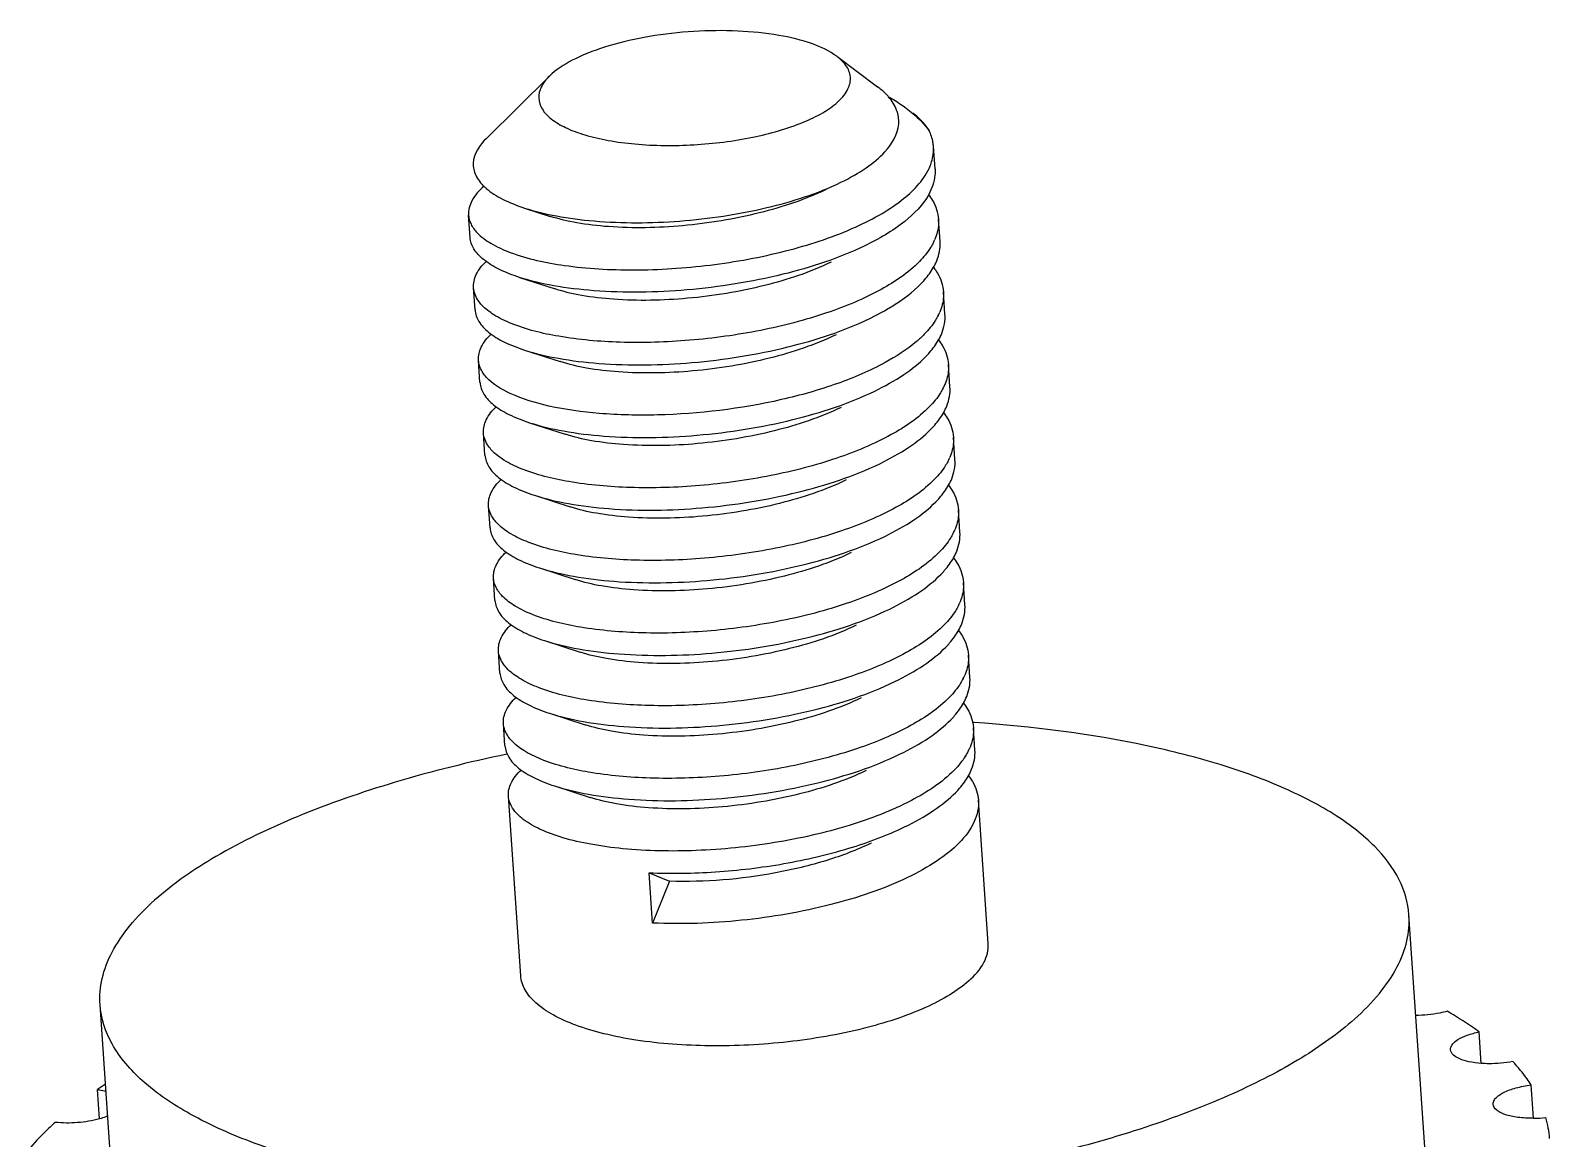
# Model space of a CAD drawing. Extents: x -425 to 6552, y -3049 to 3105.
# Drawn here: x -97.46 to -93.302, y -1714.822 to -1711.789 of the extents above; entities that cross this region are included whole.
import ezdxf

# ---------------------------------------------------------------- set-up
doc = ezdxf.new("R2010")
doc.units = 0
doc.layers.get('0').update_dxf_attribs({"linetype": 'CONTINUOUS'})

msp = doc.modelspace()

# ---------------------------------------------------------------- linework, layer by layer
at = {"color": 7, "linetype": 'CONTINUOUS'}
for p, q in [((-95.2531, -1711.8599), (-95.1412, -1711.9434)), ((-96.0391, -1711.9139), (-96.212, -1712.0844)), ((-96.0329, -1711.9081), (-96.0391, -1711.9139)), ((-94.984, -1712.1681), (-94.9882, -1712.107)), ((-96.2567, -1712.3554), (-96.2609, -1712.2943)), ((-96.1072, -1712.2752), (-96.0371, -1712.2979)), ((-94.9703, -1712.3669), (-94.9745, -1712.3058)), ((-96.1211, -1712.465), (-96.0235, -1712.4967)), ((-96.243, -1712.5542), (-96.2472, -1712.4931)), ((-94.9567, -1712.5657), (-94.9609, -1712.5046)), ((-95.1627, -1712.5773), (-95.1299, -1712.5605)), ((-96.1074, -1712.6638), (-96.0098, -1712.6955)), ((-96.2294, -1712.753), (-96.2335, -1712.6919)), ((-94.943, -1712.7644), (-94.9472, -1712.7034)), ((-96.0937, -1712.8626), (-95.9961, -1712.8943)), ((-96.2157, -1712.9518), (-96.2199, -1712.8907)), ((-94.9293, -1712.9632), (-94.9335, -1712.9022)), ((-96.202, -1713.1506), (-96.2062, -1713.0895)), ((-96.0801, -1713.0614), (-95.9825, -1713.0931)), ((-94.9157, -1713.162), (-94.9199, -1713.101)), ((-96.0664, -1713.2602), (-95.9688, -1713.2919)), ((-96.1884, -1713.3494), (-96.1926, -1713.2883)), ((-94.902, -1713.3608), (-94.9062, -1713.2998)), ((-96.0528, -1713.459), (-95.9552, -1713.4907)), ((-96.1747, -1713.5481), (-96.1789, -1713.4871)), ((-94.8884, -1713.5596), (-94.8926, -1713.4985)), ((-96.0391, -1713.6578), (-95.9415, -1713.6894)), ((-96.161, -1713.7469), (-96.1652, -1713.6859)), ((-94.8777, -1713.6831), (-94.8809, -1713.6828)), ((-94.8775, -1713.6829), (-94.8808, -1713.6826)), ((-94.8747, -1713.7584), (-94.8789, -1713.6973)), ((-96.1178, -1714.3763), (-96.1516, -1713.8847)), ((-96.0254, -1713.8566), (-95.9278, -1713.8882)), ((-94.8383, -1714.2884), (-94.8652, -1713.8961)), ((-95.7569, -1714.232), (-95.7663, -1714.0943)), ((-95.7663, -1714.0943), (-95.7104, -1714.1175)), ((-95.7104, -1714.1175), (-95.7569, -1714.232)), ((-93.643, -1714.8454), (-93.6867, -1714.2092)), ((-97.2256, -1715.0916), (-97.2693, -1714.4554)), ((-93.489, -1714.6159), (-93.4949, -1714.5298)), ((-97.2712, -1714.7677), (-97.2767, -1714.6876)), ((-93.3463, -1714.7662), (-93.3526, -1714.675))]:
    msp.add_line(p, q, dxfattribs=at)
for centre, radius, start, end in [((-95.1352, -1712.1037), 0.149, 334.8727, 336.6236), ((-96.1137, -1712.1067), 0.1514, 226.5063, 229.2749), ((-95.1237, -1712.3015), 0.1514, 333.2847, 336.8186), ((-95.1104, -1712.5002), 0.1518, 333.0488, 336.8552), ((-95.0968, -1712.6989), 0.1518, 333.0051, 336.8658), ((-95.0828, -1712.8979), 0.1514, 333.2619, 336.8217), ((-95.0694, -1713.0965), 0.1518, 333.0506, 336.8548), ((-95.0551, -1713.2956), 0.1511, 333.47, 336.7999), ((-95.0418, -1713.4943), 0.1515, 333.2402, 336.8247), ((-95.0285, -1713.6929), 0.1518, 333.0521, 336.8544), ((-96.5008, -1715.8248), 1.3766, 123.1938, 124.3075), ((-93.3493, -1714.4144), 0.352, 270.4862, 276.1217), ((-93.5871, -1714.8419), 0.286, 4.001, 15.7256)]:
    msp.add_arc(centre, radius, start, end, dxfattribs=at)
for points, knots in [([(-95.2531, -1711.8599), (-95.2728, -1711.8451), (-95.3251, -1711.8211), (-95.4166, -1711.7993), (-95.5261, -1711.7886), (-95.6448, -1711.7899), (-95.7633, -1711.8033), (-95.8722, -1711.8276), (-95.9628, -1711.8608), (-96.0138, -1711.891), (-96.0329, -1711.9081)], [0, 0, 0, 0, 0.09089, 0.208259, 0.346088, 0.495214, 0.645055, 0.784945, 0.905443, 1, 1, 1, 1]), ([(-95.251, -1711.9856), (-95.2405, -1711.9763), (-95.2231, -1711.9572), (-95.2117, -1711.9207), (-95.2239, -1711.885), (-95.2423, -1711.8679), (-95.2531, -1711.8599)], [0, 0, 0, 0, 0.282256, 0.508988, 0.730244, 1, 1, 1, 1]), ([(-96.0391, -1711.9139), (-96.0481, -1711.9227), (-96.0629, -1711.9409), (-96.0717, -1711.9745), (-96.0605, -1712.0071), (-96.0331, -1712.0344), (-95.9926, -1712.0578), (-95.9396, -1712.077), (-95.8759, -1712.0916), (-95.7764, -1712.1045), (-95.6433, -1712.1056), (-95.4882, -1712.0861), (-95.3698, -1712.0533), (-95.2935, -1712.0172), (-95.2633, -1711.9966), (-95.251, -1711.9856)], [0, 0, 0, 0, 0.039527, 0.072086, 0.104224, 0.142743, 0.191173, 0.25025, 0.319152, 0.396165, 0.56498, 0.735514, 0.886036, 0.948284, 1, 1, 1, 1]), ([(-95.111, -1711.971), (-95.1131, -1711.9685), (-95.1224, -1711.9585), (-95.1328, -1711.9496), (-95.1412, -1711.9434)], [0, 0, 0, 0, 0.235916, 1, 1, 1, 1]), ([(-95.121, -1712.1213), (-95.1017, -1712.1003), (-95.0779, -1712.061), (-95.0868, -1712.0045), (-95.1018, -1711.9816), (-95.111, -1711.971)], [0, 0, 0, 0, 0.515774, 0.745885, 1, 1, 1, 1]), ([(-95.1105, -1711.9708), (-95.1063, -1711.9733), (-95.09, -1711.9829), (-95.0742, -1711.9934), (-95.063, -1712.0017)], [0, 0, 0, 0, 0.259763, 1, 1, 1, 1]), ([(-95.063, -1712.0017), (-95.0566, -1712.0065), (-95.0337, -1712.0247), (-95.0129, -1712.046), (-95.0003, -1712.0634)], [0, 0, 0, 0, 0.269267, 1, 1, 1, 1]), ([(-95.0003, -1712.0634), (-95.0028, -1712.059), (-95.0148, -1712.0406), (-95.0313, -1712.0254), (-95.0449, -1712.0152)], [0, 0, 0, 0, 0.226509, 1, 1, 1, 1]), ([(-96.212, -1712.0844), (-96.2303, -1712.1024), (-96.2542, -1712.1374), (-96.2431, -1712.1883), (-96.2273, -1712.2076), (-96.2179, -1712.2165)], [0, 0, 0, 0, 0.514164, 0.739874, 1, 1, 1, 1]), ([(-94.9882, -1712.107), (-94.9884, -1712.1033), (-94.9903, -1712.0882), (-94.9952, -1712.0736), (-95.0003, -1712.0634)], [0, 0, 0, 0, 0.245414, 1, 1, 1, 1]), ([(-95.2419, -1712.2048), (-95.2177, -1712.1931), (-95.1746, -1712.1691), (-95.1361, -1712.1378), (-95.121, -1712.1213)], [0, 0, 0, 0, 0.545937, 1, 1, 1, 1]), ([(-94.9984, -1712.1628), (-94.9965, -1712.1583), (-94.9898, -1712.1405), (-94.9872, -1712.121), (-94.9882, -1712.107)], [0, 0, 0, 0, 0.261932, 1, 1, 1, 1]), ([(-96.237, -1712.343), (-96.2261, -1712.3543), (-96.1971, -1712.3753), (-96.1183, -1712.4104), (-95.9864, -1712.4381), (-95.8024, -1712.4485), (-95.599, -1712.4352), (-95.398, -1712.3983), (-95.2434, -1712.3486), (-95.1389, -1712.2974), (-95.0631, -1712.2484), (-95.0166, -1712.2017), (-95.0003, -1712.167)], [0, 0, 0, 0, 0.035316, 0.079475, 0.193833, 0.336289, 0.494043, 0.652114, 0.795803, 0.858458, 0.913547, 1, 1, 1, 1]), ([(-94.984, -1712.1681), (-94.9836, -1712.1739), (-94.9839, -1712.1982), (-94.9923, -1712.222), (-95.0013, -1712.2381)], [0, 0, 0, 0, 0.239079, 1, 1, 1, 1]), ([(-96.2186, -1712.2158), (-96.2315, -1712.227), (-96.2529, -1712.2497), (-96.2618, -1712.2809), (-96.2609, -1712.2943)], [0, 0, 0, 0, 0.559337, 1, 1, 1, 1]), ([(-96.2125, -1712.2214), (-96.1991, -1712.233), (-96.165, -1712.254), (-96.128, -1712.2684), (-96.1072, -1712.2752)], [0, 0, 0, 0, 0.447516, 1, 1, 1, 1]), ([(-96.1072, -1712.2752), (-96.0787, -1712.2844), (-96.0158, -1712.2994), (-95.8742, -1712.3174), (-95.68, -1712.3162), (-95.4521, -1712.2822), (-95.3059, -1712.2358), (-95.2419, -1712.2048)], [0, 0, 0, 0, 0.101722, 0.218957, 0.484159, 0.758164, 1, 1, 1, 1]), ([(-95.282, -1712.2243), (-95.3399, -1712.2523), (-95.4697, -1712.2952), (-95.6706, -1712.328), (-95.8395, -1712.3317), (-95.9606, -1712.3178), (-96.0135, -1712.3056), (-96.0371, -1712.2979)], [0, 0, 0, 0, 0.249975, 0.526855, 0.789691, 0.903468, 1, 1, 1, 1]), ([(-95.0013, -1712.2381), (-95.0173, -1712.2668), (-95.0721, -1712.3221), (-95.1379, -1712.3599), (-95.1764, -1712.3785)], [0, 0, 0, 0, 0.434512, 1, 1, 1, 1]), ([(-95.0018, -1712.2381), (-94.9978, -1712.2433), (-94.984, -1712.2636), (-94.9758, -1712.2879), (-94.9745, -1712.3058)], [0, 0, 0, 0, 0.268315, 1, 1, 1, 1]), ([(-96.2609, -1712.2943), (-96.2603, -1712.3029), (-96.255, -1712.3211), (-96.2437, -1712.336), (-96.237, -1712.343)], [0, 0, 0, 0, 0.469383, 1, 1, 1, 1]), ([(-94.9745, -1712.3058), (-94.9742, -1712.3104), (-94.9741, -1712.3293), (-94.979, -1712.348), (-94.9846, -1712.3611)], [0, 0, 0, 0, 0.242929, 1, 1, 1, 1]), ([(-96.1211, -1712.465), (-96.1404, -1712.4588), (-96.1749, -1712.4455), (-96.2181, -1712.4197), (-96.2473, -1712.3902), (-96.2559, -1712.3664), (-96.2567, -1712.3554)], [0, 0, 0, 0, 0.332174, 0.603336, 0.819467, 1, 1, 1, 1]), ([(-95.1764, -1712.3785), (-95.2476, -1712.413), (-95.4085, -1712.4653), (-95.6586, -1712.505), (-95.8703, -1712.5086), (-96.0233, -1712.4905), (-96.0908, -1712.4748), (-96.1211, -1712.465)], [0, 0, 0, 0, 0.246034, 0.521383, 0.785533, 0.901055, 1, 1, 1, 1]), ([(-94.9885, -1712.3696), (-94.9908, -1712.3741), (-95.0014, -1712.393), (-95.0153, -1712.4098), (-95.0269, -1712.4217)], [0, 0, 0, 0, 0.232406, 1, 1, 1, 1]), ([(-94.9878, -1712.4372), (-94.9846, -1712.4315), (-94.9739, -1712.4097), (-94.9691, -1712.3846), (-94.9703, -1712.3669)], [0, 0, 0, 0, 0.268201, 1, 1, 1, 1]), ([(-96.2472, -1712.4931), (-96.248, -1712.481), (-96.2412, -1712.4531), (-96.2232, -1712.4318), (-96.2124, -1712.4214)], [0, 0, 0, 0, 0.447995, 1, 1, 1, 1]), ([(-95.0269, -1712.4217), (-95.057, -1712.4525), (-95.1391, -1712.5077), (-95.2868, -1712.5686), (-95.4635, -1712.6141), (-95.6532, -1712.6404), (-95.8388, -1712.6463), (-96.0032, -1712.6319), (-96.1198, -1712.6038), (-96.1892, -1712.5704), (-96.2148, -1712.551), (-96.2244, -1712.5406)], [0, 0, 0, 0, 0.102108, 0.230777, 0.378361, 0.533699, 0.684271, 0.817934, 0.924741, 0.9663, 1, 1, 1, 1]), ([(-95.2684, -1712.4231), (-95.3262, -1712.4511), (-95.456, -1712.494), (-95.657, -1712.5268), (-95.8259, -1712.5304), (-95.9469, -1712.5166), (-95.9999, -1712.5044), (-96.0235, -1712.4967)], [0, 0, 0, 0, 0.249975, 0.526854, 0.78969, 0.903468, 1, 1, 1, 1]), ([(-95.0227, -1712.4828), (-95.0192, -1712.4791), (-95.0061, -1712.4651), (-94.9947, -1712.4495), (-94.9878, -1712.4372)], [0, 0, 0, 0, 0.266686, 1, 1, 1, 1]), ([(-94.9879, -1712.4371), (-94.9839, -1712.4424), (-94.9703, -1712.4626), (-94.9621, -1712.4868), (-94.9609, -1712.5046)], [0, 0, 0, 0, 0.268169, 1, 1, 1, 1]), ([(-96.2244, -1712.5406), (-96.2278, -1712.537), (-96.2391, -1712.5234), (-96.2463, -1712.5059), (-96.2472, -1712.4931)], [0, 0, 0, 0, 0.276872, 1, 1, 1, 1]), ([(-95.1299, -1712.5605), (-95.1192, -1712.5546), (-95.081, -1712.5324), (-95.0451, -1712.5057), (-95.0227, -1712.4828)], [0, 0, 0, 0, 0.276695, 1, 1, 1, 1]), ([(-94.9609, -1712.5046), (-94.9606, -1712.5092), (-94.9604, -1712.528), (-94.9653, -1712.5467), (-94.9709, -1712.5598)], [0, 0, 0, 0, 0.242952, 1, 1, 1, 1]), ([(-96.243, -1712.5542), (-96.2423, -1712.5652), (-96.2336, -1712.589), (-96.2045, -1712.6185), (-96.1612, -1712.6443), (-96.1267, -1712.6576), (-96.1074, -1712.6638)], [0, 0, 0, 0, 0.180545, 0.396679, 0.667832, 1, 1, 1, 1]), ([(-96.1074, -1712.6638), (-96.0771, -1712.6736), (-96.0097, -1712.6893), (-95.8566, -1712.7074), (-95.6449, -1712.7038), (-95.3948, -1712.6641), (-95.234, -1712.6118), (-95.1627, -1712.5773)], [0, 0, 0, 0, 0.098945, 0.214465, 0.478602, 0.753942, 1, 1, 1, 1]), ([(-94.9751, -1712.569), (-94.9774, -1712.5734), (-94.988, -1712.5921), (-95.0018, -1712.6088), (-95.0133, -1712.6205)], [0, 0, 0, 0, 0.232569, 1, 1, 1, 1]), ([(-94.9742, -1712.6361), (-94.971, -1712.6304), (-94.9602, -1712.6085), (-94.9554, -1712.5834), (-94.9567, -1712.5657)], [0, 0, 0, 0, 0.268212, 1, 1, 1, 1]), ([(-96.2335, -1712.6919), (-96.2344, -1712.6798), (-96.2275, -1712.6519), (-96.2095, -1712.6306), (-96.1987, -1712.6202)], [0, 0, 0, 0, 0.447995, 1, 1, 1, 1]), ([(-95.2547, -1712.6219), (-95.3126, -1712.6499), (-95.4424, -1712.6928), (-95.6433, -1712.7256), (-95.8122, -1712.7292), (-95.9333, -1712.7154), (-95.9862, -1712.7032), (-96.0098, -1712.6955)], [0, 0, 0, 0, 0.250003, 0.526875, 0.7897, 0.903472, 1, 1, 1, 1]), ([(-95.0133, -1712.6205), (-95.0202, -1712.6276), (-95.0527, -1712.6576), (-95.0903, -1712.6817), (-95.1205, -1712.6982)], [0, 0, 0, 0, 0.22382, 1, 1, 1, 1]), ([(-95.0091, -1712.6816), (-95.0055, -1712.6779), (-94.9925, -1712.6639), (-94.981, -1712.6483), (-94.9742, -1712.6361)], [0, 0, 0, 0, 0.266678, 1, 1, 1, 1]), ([(-94.9742, -1712.636), (-94.9703, -1712.6412), (-94.9566, -1712.6614), (-94.9484, -1712.6856), (-94.9472, -1712.7034)], [0, 0, 0, 0, 0.268163, 1, 1, 1, 1]), ([(-96.2122, -1712.7378), (-96.2154, -1712.7343), (-96.226, -1712.721), (-96.2327, -1712.7042), (-96.2335, -1712.6919)], [0, 0, 0, 0, 0.275318, 1, 1, 1, 1]), ([(-95.1205, -1712.6982), (-95.1619, -1712.7208), (-95.2552, -1712.7604), (-95.4621, -1712.8184), (-95.6829, -1712.8452), (-95.8964, -1712.8407), (-96.0324, -1712.8221), (-96.1379, -1712.791), (-96.1945, -1712.7576), (-96.2122, -1712.7378)], [0, 0, 0, 0, 0.124884, 0.266824, 0.568017, 0.708964, 0.831682, 0.929581, 1, 1, 1, 1]), ([(-95.1491, -1712.7761), (-95.1215, -1712.7628), (-95.0719, -1712.7353), (-95.0272, -1712.7001), (-95.0091, -1712.6816)], [0, 0, 0, 0, 0.541969, 1, 1, 1, 1]), ([(-94.9472, -1712.7034), (-94.9469, -1712.7079), (-94.9468, -1712.7268), (-94.9516, -1712.7455), (-94.9572, -1712.7586)], [0, 0, 0, 0, 0.242965, 1, 1, 1, 1]), ([(-96.2293, -1712.753), (-96.2286, -1712.764), (-96.2199, -1712.7878), (-96.1908, -1712.8173), (-96.1476, -1712.8431), (-96.113, -1712.8564), (-96.0937, -1712.8626)], [0, 0, 0, 0, 0.180532, 0.396648, 0.667805, 1, 1, 1, 1]), ([(-96.0937, -1712.8626), (-96.0635, -1712.8724), (-95.996, -1712.8881), (-95.843, -1712.9062), (-95.6312, -1712.9026), (-95.3811, -1712.8629), (-95.2203, -1712.8105), (-95.1491, -1712.7761)], [0, 0, 0, 0, 0.09895, 0.214473, 0.478623, 0.753977, 1, 1, 1, 1]), ([(-94.9615, -1712.7679), (-94.9638, -1712.7723), (-94.9744, -1712.7909), (-94.9881, -1712.8076), (-94.9996, -1712.8193)], [0, 0, 0, 0, 0.232597, 1, 1, 1, 1]), ([(-94.9603, -1712.8346), (-94.9572, -1712.8289), (-94.9465, -1712.8071), (-94.9418, -1712.7822), (-94.943, -1712.7644)], [0, 0, 0, 0, 0.268085, 1, 1, 1, 1]), ([(-96.2199, -1712.8907), (-96.2207, -1712.8786), (-96.2139, -1712.8508), (-96.196, -1712.8295), (-96.1852, -1712.8191)], [0, 0, 0, 0, 0.448145, 1, 1, 1, 1]), ([(-94.9996, -1712.8193), (-95.0297, -1712.8501), (-95.1117, -1712.9052), (-95.2594, -1712.9662), (-95.436, -1713.0116), (-95.6256, -1713.038), (-95.8112, -1713.0438), (-95.9756, -1713.0295), (-96.0922, -1713.0015), (-96.1617, -1712.9681), (-96.1873, -1712.9487), (-96.197, -1712.9383)], [0, 0, 0, 0, 0.102085, 0.230714, 0.37826, 0.533581, 0.684146, 0.817829, 0.924685, 0.966273, 1, 1, 1, 1]), ([(-95.241, -1712.8206), (-95.2989, -1712.8487), (-95.4287, -1712.8916), (-95.6296, -1712.9244), (-95.7985, -1712.928), (-95.9196, -1712.9141), (-95.9725, -1712.902), (-95.9961, -1712.8943)], [0, 0, 0, 0, 0.249975, 0.526855, 0.789691, 0.903468, 1, 1, 1, 1]), ([(-94.9954, -1712.8804), (-94.9918, -1712.8767), (-94.9787, -1712.8626), (-94.9672, -1712.8469), (-94.9603, -1712.8346)], [0, 0, 0, 0, 0.266775, 1, 1, 1, 1]), ([(-94.9607, -1712.8345), (-94.9568, -1712.8398), (-94.943, -1712.86), (-94.9348, -1712.8843), (-94.9335, -1712.9022)], [0, 0, 0, 0, 0.268271, 1, 1, 1, 1]), ([(-95.1354, -1712.9749), (-95.1078, -1712.9616), (-95.0582, -1712.9341), (-95.0135, -1712.8989), (-94.9954, -1712.8804)], [0, 0, 0, 0, 0.541978, 1, 1, 1, 1]), ([(-96.197, -1712.9383), (-96.2004, -1712.9347), (-96.2117, -1712.9211), (-96.219, -1712.9035), (-96.2199, -1712.8907)], [0, 0, 0, 0, 0.276993, 1, 1, 1, 1]), ([(-94.9335, -1712.9022), (-94.9332, -1712.9067), (-94.9331, -1712.9256), (-94.938, -1712.9444), (-94.9436, -1712.9575)], [0, 0, 0, 0, 0.242931, 1, 1, 1, 1]), ([(-96.2157, -1712.9518), (-96.2149, -1712.9628), (-96.2063, -1712.9866), (-96.1771, -1713.0161), (-96.1339, -1713.0419), (-96.0994, -1713.0552), (-96.0801, -1713.0614)], [0, 0, 0, 0, 0.180533, 0.39666, 0.667819, 1, 1, 1, 1]), ([(-94.9476, -1712.966), (-94.9498, -1712.9705), (-94.9605, -1712.9894), (-94.9743, -1713.0062), (-94.9859, -1713.0181)], [0, 0, 0, 0, 0.232422, 1, 1, 1, 1]), ([(-94.9468, -1713.0336), (-94.9436, -1713.0279), (-94.9329, -1713.0061), (-94.9281, -1712.981), (-94.9293, -1712.9632)], [0, 0, 0, 0, 0.268199, 1, 1, 1, 1]), ([(-96.0801, -1713.0614), (-96.0498, -1713.0712), (-95.9824, -1713.0869), (-95.8293, -1713.105), (-95.6176, -1713.1014), (-95.3675, -1713.0617), (-95.2067, -1713.0093), (-95.1354, -1712.9749)], [0, 0, 0, 0, 0.098942, 0.21446, 0.478611, 0.753957, 1, 1, 1, 1]), ([(-96.2062, -1713.0895), (-96.2071, -1713.0774), (-96.2002, -1713.0496), (-96.1823, -1713.0283), (-96.1715, -1713.0179)], [0, 0, 0, 0, 0.448145, 1, 1, 1, 1]), ([(-94.9859, -1713.0181), (-95.016, -1713.0489), (-95.0981, -1713.1041), (-95.2459, -1713.165), (-95.4226, -1713.2105), (-95.6123, -1713.2368), (-95.7979, -1713.2426), (-95.9623, -1713.2283), (-96.0789, -1713.2002), (-96.1483, -1713.1668), (-96.1738, -1713.1473), (-96.1835, -1713.1369)], [0, 0, 0, 0, 0.102117, 0.230801, 0.378399, 0.53375, 0.684325, 0.81798, 0.924767, 0.966313, 1, 1, 1, 1]), ([(-95.2274, -1713.0194), (-95.2852, -1713.0475), (-95.415, -1713.0904), (-95.616, -1713.1232), (-95.7849, -1713.1268), (-95.9059, -1713.1129), (-95.9589, -1713.1008), (-95.9825, -1713.0931)], [0, 0, 0, 0, 0.249976, 0.526856, 0.789691, 0.903468, 1, 1, 1, 1]), ([(-94.9817, -1713.0792), (-94.9782, -1713.0755), (-94.9652, -1713.0614), (-94.9537, -1713.0459), (-94.9468, -1713.0336)], [0, 0, 0, 0, 0.266688, 1, 1, 1, 1]), ([(-94.9469, -1713.0335), (-94.943, -1713.0387), (-94.9293, -1713.0589), (-94.9211, -1713.0831), (-94.9199, -1713.101)], [0, 0, 0, 0, 0.26817, 1, 1, 1, 1]), ([(-96.1835, -1713.1369), (-96.1868, -1713.1333), (-96.1981, -1713.1197), (-96.2053, -1713.1023), (-96.2062, -1713.0895)], [0, 0, 0, 0, 0.276811, 1, 1, 1, 1]), ([(-95.1217, -1713.1737), (-95.0942, -1713.1604), (-95.0446, -1713.1329), (-94.9998, -1713.0977), (-94.9817, -1713.0792)], [0, 0, 0, 0, 0.541959, 1, 1, 1, 1]), ([(-94.9199, -1713.101), (-94.9196, -1713.1055), (-94.9194, -1713.1244), (-94.9243, -1713.1431), (-94.9299, -1713.1562)], [0, 0, 0, 0, 0.242952, 1, 1, 1, 1]), ([(-96.202, -1713.1506), (-96.2013, -1713.1616), (-96.1926, -1713.1854), (-96.1635, -1713.2149), (-96.1202, -1713.2407), (-96.0857, -1713.254), (-96.0664, -1713.2602)], [0, 0, 0, 0, 0.180543, 0.396675, 0.667826, 1, 1, 1, 1]), ([(-96.0664, -1713.2602), (-96.0361, -1713.27), (-95.9687, -1713.2856), (-95.8156, -1713.3037), (-95.6039, -1713.3002), (-95.3538, -1713.2605), (-95.193, -1713.2081), (-95.1217, -1713.1737)], [0, 0, 0, 0, 0.098949, 0.214474, 0.478619, 0.753968, 1, 1, 1, 1]), ([(-94.9342, -1713.1653), (-94.9364, -1713.1698), (-94.947, -1713.1884), (-94.9608, -1713.2051), (-94.9723, -1713.2169)], [0, 0, 0, 0, 0.232567, 1, 1, 1, 1]), ([(-94.933, -1713.2321), (-94.9298, -1713.2264), (-94.9192, -1713.2047), (-94.9145, -1713.1797), (-94.9157, -1713.162)], [0, 0, 0, 0, 0.268085, 1, 1, 1, 1]), ([(-96.1926, -1713.2883), (-96.1934, -1713.2762), (-96.1866, -1713.2484), (-96.1687, -1713.2272), (-96.1579, -1713.2168)], [0, 0, 0, 0, 0.448218, 1, 1, 1, 1]), ([(-94.9723, -1713.2169), (-95.0022, -1713.2475), (-95.0836, -1713.3024), (-95.2303, -1713.3631), (-95.4058, -1713.4086), (-95.5943, -1713.4352), (-95.7793, -1713.4415), (-95.9437, -1713.4278), (-96.0608, -1713.4003), (-96.1311, -1713.3676), (-96.1574, -1713.3485), (-96.1674, -1713.3382)], [0, 0, 0, 0, 0.101739, 0.229844, 0.376825, 0.531697, 0.682112, 0.816077, 0.923676, 0.965763, 1, 1, 1, 1]), ([(-95.2137, -1713.2182), (-95.2716, -1713.2463), (-95.4014, -1713.2891), (-95.6023, -1713.322), (-95.7712, -1713.3256), (-95.8923, -1713.3117), (-95.9452, -1713.2995), (-95.9688, -1713.2919)], [0, 0, 0, 0, 0.249976, 0.526856, 0.789691, 0.903468, 1, 1, 1, 1]), ([(-94.9681, -1713.278), (-94.9645, -1713.2743), (-94.9514, -1713.2601), (-94.9399, -1713.2445), (-94.933, -1713.2321)], [0, 0, 0, 0, 0.266781, 1, 1, 1, 1]), ([(-94.9334, -1713.2321), (-94.9294, -1713.2373), (-94.9157, -1713.2576), (-94.9075, -1713.2819), (-94.9062, -1713.2998)], [0, 0, 0, 0, 0.268291, 1, 1, 1, 1]), ([(-96.1674, -1713.3382), (-96.1745, -1713.331), (-96.1864, -1713.3158), (-96.1919, -1713.2971), (-96.1926, -1713.2883)], [0, 0, 0, 0, 0.532028, 1, 1, 1, 1]), ([(-95.1081, -1713.3725), (-95.0805, -1713.3592), (-95.0309, -1713.3317), (-94.9862, -1713.2965), (-94.9681, -1713.278)], [0, 0, 0, 0, 0.541968, 1, 1, 1, 1]), ([(-94.9062, -1713.2998), (-94.9059, -1713.3043), (-94.9058, -1713.3232), (-94.9107, -1713.342), (-94.9163, -1713.3551)], [0, 0, 0, 0, 0.242919, 1, 1, 1, 1]), ([(-96.1884, -1713.3494), (-96.1876, -1713.3604), (-96.179, -1713.3842), (-96.1498, -1713.4137), (-96.1066, -1713.4395), (-96.072, -1713.4527), (-96.0528, -1713.459)], [0, 0, 0, 0, 0.180532, 0.396649, 0.667806, 1, 1, 1, 1]), ([(-96.0528, -1713.459), (-96.0225, -1713.4688), (-95.955, -1713.4844), (-95.802, -1713.5025), (-95.5903, -1713.499), (-95.3402, -1713.4593), (-95.1793, -1713.4069), (-95.1081, -1713.3725)], [0, 0, 0, 0, 0.09895, 0.214473, 0.478623, 0.753977, 1, 1, 1, 1]), ([(-94.92, -1713.3631), (-94.9222, -1713.3676), (-94.9329, -1713.3867), (-94.9469, -1713.4037), (-94.9586, -1713.4157)], [0, 0, 0, 0, 0.232274, 1, 1, 1, 1]), ([(-94.9194, -1713.4309), (-94.9162, -1713.4253), (-94.9055, -1713.4035), (-94.9008, -1713.3785), (-94.902, -1713.3608)], [0, 0, 0, 0, 0.268089, 1, 1, 1, 1]), ([(-96.1789, -1713.4871), (-96.1797, -1713.4749), (-96.1729, -1713.4471), (-96.155, -1713.4259), (-96.1442, -1713.4155)], [0, 0, 0, 0, 0.448153, 1, 1, 1, 1]), ([(-94.9586, -1713.4157), (-94.9887, -1713.4464), (-95.0707, -1713.5016), (-95.2183, -1713.5625), (-95.3949, -1713.608), (-95.5844, -1713.6344), (-95.77, -1713.6402), (-95.9344, -1713.6259), (-96.0511, -1713.5979), (-96.1205, -1713.5646), (-96.1462, -1713.5452), (-96.1559, -1713.5348)], [0, 0, 0, 0, 0.10207, 0.230676, 0.378197, 0.533498, 0.684057, 0.817752, 0.924641, 0.966251, 1, 1, 1, 1]), ([(-95.2001, -1713.417), (-95.2579, -1713.4451), (-95.3877, -1713.4879), (-95.5886, -1713.5208), (-95.7576, -1713.5244), (-95.8786, -1713.5105), (-95.9315, -1713.4983), (-95.9552, -1713.4907)], [0, 0, 0, 0, 0.249975, 0.526855, 0.789691, 0.903468, 1, 1, 1, 1]), ([(-94.9544, -1713.4767), (-94.9508, -1713.4731), (-94.9378, -1713.4589), (-94.9263, -1713.4433), (-94.9194, -1713.4309)], [0, 0, 0, 0, 0.266772, 1, 1, 1, 1]), ([(-94.9197, -1713.4309), (-94.9158, -1713.4361), (-94.902, -1713.4564), (-94.8938, -1713.4807), (-94.8926, -1713.4985)], [0, 0, 0, 0, 0.268267, 1, 1, 1, 1]), ([(-96.1559, -1713.5348), (-96.1593, -1713.5312), (-96.1707, -1713.5175), (-96.178, -1713.4999), (-96.1789, -1713.4871)], [0, 0, 0, 0, 0.277092, 1, 1, 1, 1]), ([(-95.0944, -1713.5713), (-95.0668, -1713.5579), (-95.0173, -1713.5305), (-94.9725, -1713.4953), (-94.9544, -1713.4767)], [0, 0, 0, 0, 0.541978, 1, 1, 1, 1]), ([(-94.8926, -1713.4985), (-94.8922, -1713.5031), (-94.8921, -1713.522), (-94.897, -1713.5407), (-94.9026, -1713.5539)], [0, 0, 0, 0, 0.242934, 1, 1, 1, 1]), ([(-96.1747, -1713.5481), (-96.1739, -1713.5591), (-96.1653, -1713.583), (-96.1361, -1713.6125), (-96.0929, -1713.6383), (-96.0584, -1713.6515), (-96.0391, -1713.6578)], [0, 0, 0, 0, 0.180533, 0.396659, 0.667818, 1, 1, 1, 1]), ([(-96.0391, -1713.6578), (-96.0088, -1713.6676), (-95.9414, -1713.6832), (-95.7883, -1713.7013), (-95.5766, -1713.6978), (-95.3265, -1713.6581), (-95.1657, -1713.6057), (-95.0944, -1713.5713)], [0, 0, 0, 0, 0.098942, 0.21446, 0.47861, 0.753957, 1, 1, 1, 1]), ([(-94.9066, -1713.5625), (-94.9089, -1713.5669), (-94.9195, -1713.5858), (-94.9334, -1713.6026), (-94.945, -1713.6145)], [0, 0, 0, 0, 0.232437, 1, 1, 1, 1]), ([(-94.9058, -1713.63), (-94.9026, -1713.6243), (-94.8919, -1713.6024), (-94.8871, -1713.5774), (-94.8884, -1713.5596)], [0, 0, 0, 0, 0.268196, 1, 1, 1, 1]), ([(-96.1652, -1713.6859), (-96.1661, -1713.6737), (-96.1592, -1713.6459), (-96.1413, -1713.6247), (-96.1306, -1713.6143)], [0, 0, 0, 0, 0.44814, 1, 1, 1, 1]), ([(-94.945, -1713.6145), (-94.975, -1713.6453), (-95.0572, -1713.7005), (-95.205, -1713.7614), (-95.3817, -1713.8069), (-95.5714, -1713.8332), (-95.757, -1713.839), (-95.9215, -1713.8246), (-96.038, -1713.7965), (-96.1074, -1713.7631), (-96.1329, -1713.7436), (-96.1426, -1713.7332)], [0, 0, 0, 0, 0.102126, 0.230824, 0.378437, 0.533799, 0.684379, 0.818026, 0.924794, 0.966326, 1, 1, 1, 1]), ([(-95.1864, -1713.6158), (-95.2443, -1713.6439), (-95.374, -1713.6867), (-95.575, -1713.7196), (-95.7439, -1713.7232), (-95.865, -1713.7093), (-95.9179, -1713.6971), (-95.9415, -1713.6894)], [0, 0, 0, 0, 0.249975, 0.526854, 0.78969, 0.903468, 1, 1, 1, 1]), ([(-94.9408, -1713.6755), (-94.9372, -1713.6719), (-94.9242, -1713.6578), (-94.9127, -1713.6422), (-94.9058, -1713.63)], [0, 0, 0, 0, 0.266689, 1, 1, 1, 1]), ([(-94.9059, -1713.6299), (-94.902, -1713.6351), (-94.8883, -1713.6553), (-94.8801, -1713.6795), (-94.8789, -1713.6973)], [0, 0, 0, 0, 0.268171, 1, 1, 1, 1]), ([(-95.0808, -1713.7701), (-95.0532, -1713.7567), (-95.0036, -1713.7293), (-94.9588, -1713.694), (-94.9408, -1713.6755)], [0, 0, 0, 0, 0.541959, 1, 1, 1, 1]), ([(-96.1426, -1713.7332), (-96.1459, -1713.7296), (-96.1572, -1713.716), (-96.1644, -1713.6986), (-96.1652, -1713.6859)], [0, 0, 0, 0, 0.276752, 1, 1, 1, 1]), ([(-94.8789, -1713.6973), (-94.8786, -1713.7019), (-94.8785, -1713.7207), (-94.8833, -1713.7395), (-94.8889, -1713.7526)], [0, 0, 0, 0, 0.242952, 1, 1, 1, 1]), ([(-93.6867, -1714.2092), (-93.689, -1714.1761), (-93.7098, -1714.1061), (-93.782, -1714.0135), (-93.8906, -1713.9303), (-94.0334, -1713.8568), (-94.2077, -1713.7937), (-94.4902, -1713.7224), (-94.7186, -1713.6939), (-94.8775, -1713.6829)], [0, 0, 0, 0, 0.072147, 0.153907, 0.251428, 0.36731, 0.501796, 0.653668, 1, 1, 1, 1]), ([(-96.161, -1713.7469), (-96.1603, -1713.7579), (-96.1516, -1713.7818), (-96.1225, -1713.8113), (-96.0792, -1713.837), (-96.0447, -1713.8503), (-96.0254, -1713.8566)], [0, 0, 0, 0, 0.180543, 0.396676, 0.667827, 1, 1, 1, 1]), ([(-94.8922, -1713.8288), (-94.889, -1713.8231), (-94.8783, -1713.8012), (-94.8735, -1713.7762), (-94.8747, -1713.7584)], [0, 0, 0, 0, 0.268203, 1, 1, 1, 1]), ([(-96.1563, -1713.77), (-96.2589, -1713.7914), (-96.453, -1713.8394), (-96.7203, -1713.9317), (-96.9429, -1714.0379), (-97.0687, -1714.1239), (-97.12, -1714.1695)], [0, 0, 0, 0, 0.298705, 0.569205, 0.804379, 1, 1, 1, 1]), ([(-96.0254, -1713.8566), (-95.9952, -1713.8664), (-95.9277, -1713.882), (-95.7747, -1713.9001), (-95.5629, -1713.8966), (-95.3128, -1713.8569), (-95.152, -1713.8045), (-95.0808, -1713.7701)], [0, 0, 0, 0, 0.098949, 0.214474, 0.478619, 0.753967, 1, 1, 1, 1]), ([(-94.8932, -1713.7617), (-94.8954, -1713.7661), (-94.906, -1713.7848), (-94.9198, -1713.8015), (-94.9313, -1713.8133)], [0, 0, 0, 0, 0.232566, 1, 1, 1, 1]), ([(-96.1516, -1713.8847), (-96.1524, -1713.8725), (-96.1456, -1713.8448), (-96.1277, -1713.8236), (-96.117, -1713.8132)], [0, 0, 0, 0, 0.448216, 1, 1, 1, 1]), ([(-94.9313, -1713.8133), (-94.9648, -1713.8476), (-95.0585, -1713.9078), (-95.226, -1713.9718), (-95.4247, -1714.0164), (-95.6326, -1714.0374), (-95.8015, -1714.0344), (-95.923, -1714.0183), (-95.9989, -1714.001), (-96.0613, -1713.9788), (-96.1089, -1713.9523), (-96.1411, -1713.9216), (-96.1508, -1713.8963), (-96.1516, -1713.8847)], [0, 0, 0, 0, 0.109244, 0.248657, 0.407638, 0.571303, 0.723611, 0.790896, 0.850196, 0.90046, 0.941303, 0.9735, 1, 1, 1, 1]), ([(-95.1727, -1713.8146), (-95.2306, -1713.8427), (-95.3604, -1713.8855), (-95.5613, -1713.9184), (-95.7302, -1713.922), (-95.8513, -1713.9081), (-95.9042, -1713.8959), (-95.9278, -1713.8882)], [0, 0, 0, 0, 0.249975, 0.526854, 0.78969, 0.903468, 1, 1, 1, 1]), ([(-94.9271, -1713.8743), (-94.9235, -1713.8707), (-94.9105, -1713.8566), (-94.8991, -1713.841), (-94.8922, -1713.8288)], [0, 0, 0, 0, 0.266686, 1, 1, 1, 1]), ([(-94.8923, -1713.8287), (-94.8883, -1713.8339), (-94.8746, -1713.8541), (-94.8665, -1713.8783), (-94.8652, -1713.8961)], [0, 0, 0, 0, 0.26817, 1, 1, 1, 1]), ([(-95.0671, -1713.9689), (-95.0395, -1713.9555), (-94.9899, -1713.9281), (-94.9452, -1713.8928), (-94.9271, -1713.8743)], [0, 0, 0, 0, 0.54197, 1, 1, 1, 1]), ([(-94.8652, -1713.8961), (-94.8639, -1713.9158), (-94.8738, -1713.9602), (-94.9011, -1713.9951), (-94.9176, -1714.0121)], [0, 0, 0, 0, 0.455, 1, 1, 1, 1]), ([(-95.7663, -1714.0943), (-95.706, -1714.0971), (-95.5822, -1714.095), (-95.3989, -1714.0729), (-95.2248, -1714.0327), (-95.1161, -1713.9925), (-95.0671, -1713.9689)], [0, 0, 0, 0, 0.253069, 0.517022, 0.772078, 1, 1, 1, 1]), ([(-94.9176, -1714.0121), (-94.9359, -1714.0308), (-94.9813, -1714.0664), (-95.0965, -1714.1297), (-95.2763, -1714.1894), (-95.5113, -1714.2298), (-95.6759, -1714.2357), (-95.7569, -1714.232)], [0, 0, 0, 0, 0.088679, 0.193752, 0.444519, 0.725376, 1, 1, 1, 1]), ([(-95.1591, -1714.0134), (-95.1981, -1714.0323), (-95.2842, -1714.0646), (-95.4676, -1714.1084), (-95.6135, -1714.1206), (-95.7104, -1714.1175)], [0, 0, 0, 0, 0.230188, 0.485692, 1, 1, 1, 1]), ([(-97.2693, -1714.4554), (-97.271, -1714.4316), (-97.2666, -1714.3814), (-97.2377, -1714.3077), (-97.1879, -1714.2354), (-97.1445, -1714.1914), (-97.12, -1714.1695)], [0, 0, 0, 0, 0.214926, 0.445751, 0.704934, 1, 1, 1, 1]), ([(-93.8361, -1714.4951), (-93.8116, -1714.4733), (-93.7681, -1714.4293), (-93.7183, -1714.357), (-93.6895, -1714.2833), (-93.6851, -1714.233), (-93.6867, -1714.2092)], [0, 0, 0, 0, 0.295066, 0.554249, 0.785074, 1, 1, 1, 1]), ([(-94.8916, -1714.3905), (-94.8753, -1714.3759), (-94.848, -1714.3462), (-94.8371, -1714.3058), (-94.8383, -1714.2884)], [0, 0, 0, 0, 0.555655, 1, 1, 1, 1]), ([(-94.8916, -1714.3905), (-94.9075, -1714.4046), (-94.9456, -1714.4315), (-95.0407, -1714.4801), (-95.189, -1714.5272), (-95.3879, -1714.5615), (-95.5966, -1714.5722), (-95.7659, -1714.5604), (-95.8877, -1714.5369), (-95.964, -1714.5143), (-96.027, -1714.4867), (-96.0751, -1714.4547), (-96.1074, -1714.4182), (-96.1169, -1714.3896), (-96.1178, -1714.3763)], [0, 0, 0, 0, 0.048018, 0.104747, 0.240851, 0.397582, 0.55997, 0.712115, 0.779836, 0.840003, 0.89168, 0.934629, 0.969783, 1, 1, 1, 1]), ([(-93.8361, -1714.4951), (-93.8805, -1714.5347), (-93.9871, -1714.6101), (-94.1745, -1714.7058), (-94.3981, -1714.7914), (-94.7472, -1714.8917), (-95.2257, -1714.9738), (-95.7187, -1714.9994), (-96.1083, -1714.9829), (-96.3794, -1714.9525), (-96.6251, -1714.9051), (-96.8389, -1714.8419), (-97.0152, -1714.7647), (-97.1499, -1714.6749), (-97.2403, -1714.5727), (-97.2668, -1714.4928), (-97.2693, -1714.4554)], [0, 0, 0, 0, 0.048013, 0.104718, 0.169432, 0.240927, 0.397623, 0.559976, 0.638313, 0.712179, 0.779885, 0.84004, 0.891706, 0.934644, 0.96979, 1, 1, 1, 1]), ([(-93.582, -1714.4734), (-93.5886, -1714.4752), (-93.6167, -1714.4819), (-93.6458, -1714.4847), (-93.6678, -1714.4848)], [0, 0, 0, 0, 0.236722, 1, 1, 1, 1]), ([(-93.4949, -1714.5298), (-93.5016, -1714.5249), (-93.5298, -1714.5049), (-93.5592, -1714.4865), (-93.582, -1714.4734)], [0, 0, 0, 0, 0.240424, 1, 1, 1, 1]), ([(-93.5731, -1714.5785), (-93.5738, -1714.5671), (-93.5543, -1714.5498), (-93.5261, -1714.5379), (-93.5059, -1714.5322), (-93.4949, -1714.5298)], [0, 0, 0, 0, 0.357577, 0.648036, 1, 1, 1, 1]), ([(-93.4891, -1714.616), (-93.5003, -1714.6152), (-93.5211, -1714.6123), (-93.5506, -1714.6044), (-93.5723, -1714.5899), (-93.5731, -1714.5785)], [0, 0, 0, 0, 0.351977, 0.642368, 1, 1, 1, 1]), ([(-93.4025, -1714.611), (-93.424, -1714.6151), (-93.4531, -1714.6176), (-93.482, -1714.6166), (-93.4891, -1714.616)], [0, 0, 0, 0, 0.754806, 1, 1, 1, 1]), ([(-93.3526, -1714.675), (-93.3561, -1714.6695), (-93.3712, -1714.647), (-93.3885, -1714.6261), (-93.4025, -1714.611)], [0, 0, 0, 0, 0.241001, 1, 1, 1, 1]), ([(-97.2767, -1714.6876), (-97.2746, -1714.6879), (-97.2666, -1714.6891), (-97.2586, -1714.6908), (-97.2528, -1714.6923)], [0, 0, 0, 0, 0.262014, 1, 1, 1, 1]), ([(-93.4564, -1714.728), (-93.4568, -1714.7221), (-93.4515, -1714.7121), (-93.4401, -1714.7027), (-93.422, -1714.6921), (-93.3925, -1714.6818), (-93.3667, -1714.6768), (-93.3526, -1714.675)], [0, 0, 0, 0, 0.144574, 0.242704, 0.361232, 0.653896, 1, 1, 1, 1]), ([(-93.3464, -1714.7663), (-93.3605, -1714.7664), (-93.3868, -1714.765), (-93.4174, -1714.7589), (-93.4368, -1714.7508), (-93.4493, -1714.743), (-93.4559, -1714.7339), (-93.4564, -1714.728)], [0, 0, 0, 0, 0.346107, 0.638802, 0.757297, 0.855421, 1, 1, 1, 1]), ([(-97.3922, -1714.7775), (-97.3984, -1714.7831), (-97.4221, -1714.805), (-97.4444, -1714.8283), (-97.46, -1714.8463)], [0, 0, 0, 0, 0.260101, 1, 1, 1, 1]), ([(-97.271, -1714.7678), (-97.2905, -1714.7733), (-97.3309, -1714.7798), (-97.3718, -1714.7798), (-97.3922, -1714.7775)], [0, 0, 0, 0, 0.496603, 1, 1, 1, 1]), ([(-97.2483, -1714.76), (-97.2501, -1714.7608), (-97.2575, -1714.7637), (-97.2651, -1714.7662), (-97.271, -1714.7678)], [0, 0, 0, 0, 0.237092, 1, 1, 1, 1])]:
    msp.add_open_spline(points, degree=3, knots=knots, dxfattribs=at)

doc.saveas('drawing.dxf')
